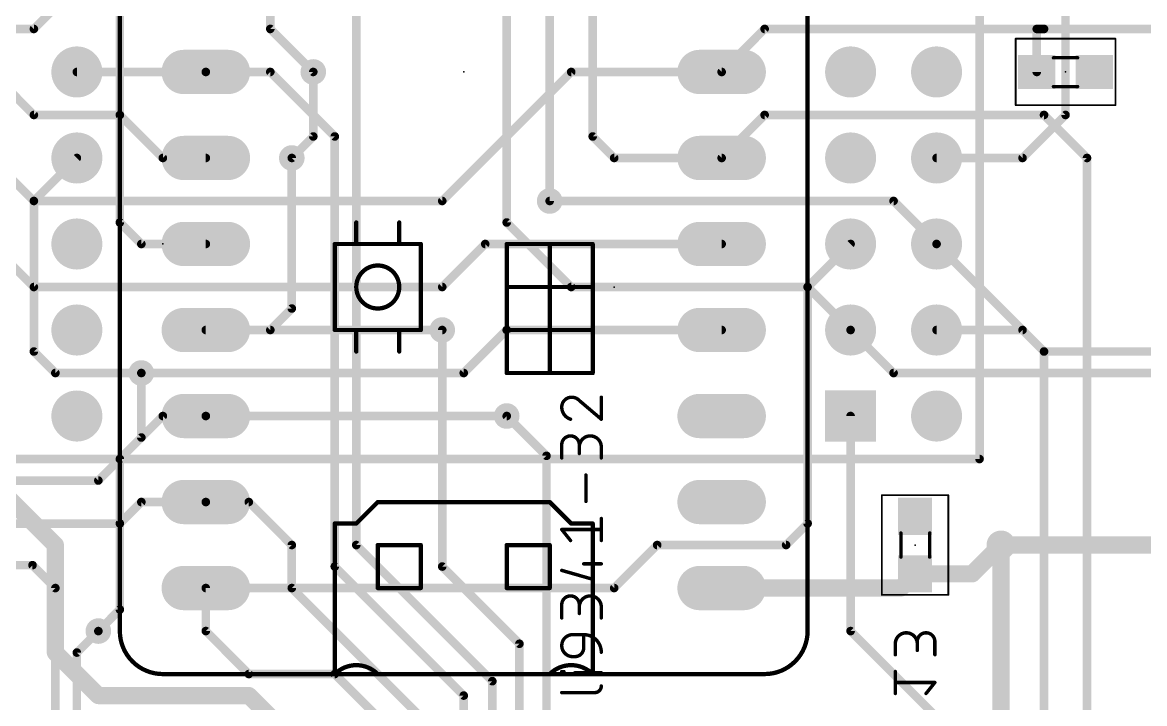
# Model space of a CAD drawing. Extents: x -10 to 79, y 9 to 113.
# Drawn here: x 11.73 to 44.88, y 57.55 to 77.66 of the extents above; entities that cross this region are included whole.
import ezdxf

# ---------------------------------------------------------------- set-up
doc = ezdxf.new("R2010")
doc.units = 0
for name, color, linetype in [('1', 12, 'CONTINUOUS'), ('16', 132, 'CONTINUOUS'), ('17', 110, 'CONTINUOUS'), ('18', 110, 'CONTINUOUS'), ('22', 253, 'CONTINUOUS'), ('23', 53, 'CONTINUOUS'), ('24', 53, 'CONTINUOUS'), ('25', 253, 'CONTINUOUS'), ('26', 253, 'CONTINUOUS'), ('40', 132, 'CONTINUOUS'), ('52', 253, 'CONTINUOUS')]:
    doc.layers.add(name, color=color, linetype=linetype)

# ---------------------------------------------------------------- blocks, each defined once
blk = doc.blocks.new('RECT')
blk.add_solid([(-0.5, -0.5), (0.5, -0.5), (-0.5, 0.5), (0.5, 0.5)])
blk = doc.blocks.new('LONGP100')
at = {"const_width": 1}
blk.add_lwpolyline([(-0.5, 0), (0.5, 0)], dxfattribs=at)
at = {"const_width": 0.5}
for points in [[(-0.5, 0.25, 1), (-0.5, -0.25)], [(0.5, -0.25, 1), (0.5, 0.25)]]:
    blk.add_lwpolyline(points, format="xyb", dxfattribs=at)
blk = doc.blocks.new('ROUNDP')
at = {"const_width": 0.5}
blk.add_lwpolyline([(0, -0.25, 1), (0, 0.25, 1), (0, -0.25)], format="xyb", dxfattribs=at)
blk = doc.blocks.new('SQUAREP')
blk.add_solid([(-0.5, -0.5), (0.5, -0.5), (-0.5, 0.5), (0.5, 0.5)])
blk = doc.blocks.new('ROUNDV')
at = {"const_width": 0.5}
blk.add_lwpolyline([(0, -0.25, 1), (0, 0.25, 1), (0, -0.25)], format="xyb", dxfattribs=at)

msp = doc.modelspace()

# ---------------------------------------------------------------- linework, layer by layer
at = {"layer": '1'}
for points, const_width in [([(21.59, 62.23), (21.59, 97.79)], 0.254), ([(42.545, 92.71), (42.545, 74.93)], 0.254), ([(26.035, 71.755), (26.035, 86.36)], 0.254), ([(27.305, 84.455), (27.305, 72.39)], 0.254), ([(19.05, 79.375), (19.05, 77.47)], 0.254), ([(14.605, 78.105), (14.605, 71.755)], 0.254), ([(28.575, 78.105), (28.575, 74.295)], 0.254), ([(19.05, 77.47), (20.32, 76.2)], 0.254), ([(19.05, 76.2), (17.145, 76.2)], 0.254), ([(20.955, 74.295), (19.05, 76.2)], 0.254), ([(42.545, 74.93), (41.275, 73.66)], 0.254), ([(20.955, 61.595), (20.955, 74.295)], 0.254), ([(28.575, 74.295), (29.21, 73.66)], 0.254), ([(12.065, 72.39), (13.335, 73.66)], 0.254), ([(19.685, 73.66), (19.685, 69.215)], 0.254), ([(29.21, 73.66), (32.385, 73.66)], 0.254), ([(41.275, 73.66), (38.735, 73.66)], 0.254), ([(12.065, 67.945), (12.065, 72.39)], 0.254), ([(14.605, 71.755), (15.24, 71.12)], 0.254), ([(27.94, 69.85), (26.035, 71.755)], 0.254), ([(15.24, 71.12), (17.145, 71.12)], 0.254), ([(38.735, 71.12), (41.91, 67.945)], 0.254), ([(34.925, 69.85), (27.94, 69.85)], 0.254), ([(36.195, 68.58), (34.925, 69.85)], 0.254), ([(19.685, 69.215), (19.05, 68.58)], 0.254), ([(19.05, 68.58), (17.145, 68.58)], 0.254), ([(24.13, 61.595), (24.13, 68.58)], 0.254), ([(37.465, 67.31), (36.195, 68.58)], 0.254), ([(12.7, 67.31), (12.065, 67.945)], 0.254), ([(41.91, 67.945), (45.72, 67.945)], 0.254), ([(15.24, 67.31), (12.7, 67.31)], 0.254), ([(45.085, 67.31), (37.465, 67.31)], 0.254), ([(13.97, 64.135), (15.875, 66.04)], 0.254), ([(15.875, 66.04), (17.145, 66.04)], 0.254), ([(27.21, 64.865), (26.035, 66.04)], 0.254), ([(36.195, 66.04), (36.195, 59.69)], 0.254), ([(27.21, 51.85), (27.21, 64.865)], 0.254), ([(5.08, 64.135), (13.97, 64.135)], 0.254), ([(15.24, 63.5), (14.605, 62.865)], 0.254), ([(15.24, 63.5), (17.145, 63.5)], 0.254), ([(18.415, 63.5), (17.145, 63.5)], 0.254), ([(19.685, 62.23), (18.415, 63.5)], 0.254), ([(14.605, 62.865), (6.35, 62.865)], 0.254), ([(19.685, 60.96), (19.685, 62.23)], 0.254), ([(25.61, 58.21), (21.59, 62.23)], 0.254), ([(40.64, 62.23), (63.5, 62.23)], 0.508), ([(40.64, 43.18), (40.64, 62.23)], 0.508), ([(8.255, 61.6358), (12.0242, 61.6358)], 0.254), ([(12.0242, 61.6358), (12.7, 60.96)], 0.254), ([(24.765, 57.785), (20.955, 61.595)], 0.254), ([(26.41, 59.315), (24.13, 61.595)], 0.254), ([(12.7, 60.96), (12.7, 31.75)], 0.254), ([(17.145, 59.69), (17.145, 60.96)], 0.254), ([(24.01, 56.635), (19.685, 60.96)], 0.254), ([(13.97, 59.69), (13.335, 59.055)], 0.254), ([(18.415, 58.42), (17.145, 59.69)], 0.254), ([(36.195, 59.69), (38.735, 57.15)], 0.254), ([(26.41, 51.85), (26.41, 59.315)], 0.254), ([(13.335, 59.055), (13.335, 53.34)], 0.254), ([(20.955, 58.42), (18.415, 58.42)], 0.254), ([(23.21, 56.165), (20.955, 58.42)], 0.254), ([(25.61, 51.85), (25.61, 58.21)], 0.254), ([(24.765, 51.895), (24.765, 57.785)], 0.254)]:
    msp.add_lwpolyline(points, dxfattribs=dict(at, const_width=const_width))
for points, const_width in [([(19.0949, 77.5149, 1), (19.0051, 77.4251)], 0.127), ([(18.9865, 77.47, 1), (19.1135, 77.47)], 0.127), ([(17.145, 76.2635, 1), (17.145, 76.1365)], 0.127), ([(19.0949, 76.2449, 1), (19.0051, 76.1551)], 0.127), ([(19.05, 76.1365, 1), (19.05, 76.2635)], 0.127), ([(20.2751, 76.1551, 1), (20.3649, 76.2449)], 0.127), ([(42.4815, 74.93, 1), (42.6085, 74.93)], 0.127), ([(42.5899, 74.8851, 1), (42.5001, 74.9749)], 0.127), ([(21.0185, 74.295, 1), (20.8915, 74.295)], 0.127), ([(20.9101, 74.2501, 1), (20.9999, 74.3399)], 0.127), ([(28.6199, 74.3399, 1), (28.5301, 74.2501)], 0.127), ([(28.5115, 74.295, 1), (28.6385, 74.295)], 0.127), ([(13.3799, 73.6151, 1), (13.2901, 73.7049)], 0.127), ([(19.7485, 73.66, 1), (19.6215, 73.66)], 0.127), ([(29.21, 73.7235, 1), (29.21, 73.5965)], 0.127), ([(29.1651, 73.6151, 1), (29.2549, 73.7049)], 0.127), ([(32.385, 73.5965, 1), (32.385, 73.7235)], 0.127), ([(38.735, 73.7235, 1), (38.735, 73.5965)], 0.127), ([(41.2301, 73.7049, 1), (41.3199, 73.6151)], 0.127), ([(41.275, 73.5965, 1), (41.275, 73.7235)], 0.127), ([(12.1285, 72.39, 1), (12.0015, 72.39)], 0.127), ([(12.0201, 72.4349, 1), (12.1099, 72.3451)], 0.127), ([(27.2415, 72.39, 1), (27.3685, 72.39)], 0.127), ([(14.6499, 71.7999, 1), (14.5601, 71.7101)], 0.127), ([(14.5415, 71.755, 1), (14.6685, 71.755)], 0.127), ([(26.0799, 71.7999, 1), (25.9901, 71.7101)], 0.127), ([(25.9715, 71.755, 1), (26.0985, 71.755)], 0.127), ([(15.24, 71.1835, 1), (15.24, 71.0565)], 0.127), ([(15.1951, 71.0751, 1), (15.2849, 71.1649)], 0.127), ([(17.145, 71.0565, 1), (17.145, 71.1835)], 0.127), ([(38.7799, 71.1649, 1), (38.6901, 71.0751)], 0.127), ([(27.94, 69.9135, 1), (27.94, 69.7865)], 0.127), ([(27.8951, 69.8051, 1), (27.9849, 69.8949)], 0.127), ([(34.9699, 69.8949, 1), (34.8801, 69.8051)], 0.127), ([(34.925, 69.7865, 1), (34.925, 69.9135)], 0.127), ([(19.7299, 69.1701, 1), (19.6401, 69.2599)], 0.127), ([(19.6215, 69.215, 1), (19.7485, 69.215)], 0.127), ([(17.145, 68.6435, 1), (17.145, 68.5165)], 0.127), ([(19.0051, 68.6249, 1), (19.0949, 68.5351)], 0.127), ([(19.05, 68.5165, 1), (19.05, 68.6435)], 0.127), ([(24.1935, 68.58, 1), (24.0665, 68.58)], 0.127), ([(36.2399, 68.6249, 1), (36.1501, 68.5351)], 0.127), ([(36.1501, 68.5351, 1), (36.2399, 68.6249)], 0.127), ([(12.1099, 67.9899, 1), (12.0201, 67.9001)], 0.127), ([(12.0015, 67.945, 1), (12.1285, 67.945)], 0.127), ([(41.91, 68.0085, 1), (41.91, 67.8815)], 0.127), ([(41.8651, 67.9001, 1), (41.9549, 67.9899)], 0.127), ([(12.7, 67.3735, 1), (12.7, 67.2465)], 0.127), ([(12.6551, 67.2651, 1), (12.7449, 67.3549)], 0.127), ([(15.24, 67.2465, 1), (15.24, 67.3735)], 0.127), ([(37.465, 67.3735, 1), (37.465, 67.2465)], 0.127), ([(37.4201, 67.2651, 1), (37.5099, 67.3549)], 0.127), ([(15.875, 66.1035, 1), (15.875, 65.9765)], 0.127), ([(15.9199, 65.9951, 1), (15.8301, 66.0849)], 0.127), ([(17.145, 65.9765, 1), (17.145, 66.1035)], 0.127), ([(26.0799, 66.0849, 1), (25.9901, 65.9951)], 0.127), ([(36.2585, 66.04, 1), (36.1315, 66.04)], 0.127), ([(27.2735, 64.865, 1), (27.1465, 64.865)], 0.127), ([(27.1651, 64.8201, 1), (27.2549, 64.9099)], 0.127), ([(13.9251, 64.1799, 1), (14.0149, 64.0901)], 0.127), ([(13.97, 64.0715, 1), (13.97, 64.1985)], 0.127), ([(15.24, 63.5635, 1), (15.24, 63.4365)], 0.127), ([(15.2849, 63.4551, 1), (15.1951, 63.5449)], 0.127), ([(17.145, 63.5635, 1), (17.145, 63.4365)], 0.127), ([(17.145, 63.4365, 1), (17.145, 63.5635)], 0.127), ([(18.4599, 63.5449, 1), (18.3701, 63.4551)], 0.127), ([(18.415, 63.4365, 1), (18.415, 63.5635)], 0.127), ([(14.605, 62.8015, 1), (14.605, 62.9285)], 0.127), ([(14.5601, 62.9099, 1), (14.6499, 62.8201)], 0.127), ([(19.7485, 62.23, 1), (19.6215, 62.23)], 0.127), ([(19.6401, 62.1851, 1), (19.7299, 62.2749)], 0.127), ([(21.6349, 62.2749, 1), (21.5451, 62.1851)], 0.127), ([(40.64, 62.357, 1), (40.64, 62.103)], 0.254), ([(40.767, 62.23, 1), (40.513, 62.23)], 0.254), ([(21.5265, 62.23, 1), (21.6535, 62.23)], 0.127), ([(12.0691, 61.6807, 1), (11.9793, 61.5909)], 0.127), ([(12.0242, 61.5723, 1), (12.0242, 61.6993)], 0.127), ([(20.9999, 61.6399, 1), (20.9101, 61.5501)], 0.127), ([(24.1749, 61.6399, 1), (24.0851, 61.5501)], 0.127), ([(20.8915, 61.595, 1), (21.0185, 61.595)], 0.127), ([(24.0665, 61.595, 1), (24.1935, 61.595)], 0.127), ([(12.7635, 60.96, 1), (12.6365, 60.96)], 0.127), ([(12.6551, 60.9151, 1), (12.7449, 61.0049)], 0.127), ([(17.2085, 60.96, 1), (17.0815, 60.96)], 0.127), ([(19.7299, 61.0049, 1), (19.6401, 60.9151)], 0.127), ([(19.6215, 60.96, 1), (19.7485, 60.96)], 0.127), ([(14.0149, 59.6451, 1), (13.9251, 59.7349)], 0.127), ([(17.1899, 59.7349, 1), (17.1001, 59.6451)], 0.127), ([(17.0815, 59.69, 1), (17.2085, 59.69)], 0.127), ([(36.2399, 59.7349, 1), (36.1501, 59.6451)], 0.127), ([(36.1315, 59.69, 1), (36.2585, 59.69)], 0.127), ([(26.4735, 59.315, 1), (26.3465, 59.315)], 0.127), ([(26.3651, 59.2701, 1), (26.4549, 59.3599)], 0.127), ([(13.3985, 59.055, 1), (13.2715, 59.055)], 0.127), ([(13.2901, 59.0999, 1), (13.3799, 59.0101)], 0.127), ([(18.415, 58.4835, 1), (18.415, 58.3565)], 0.127), ([(18.3701, 58.3751, 1), (18.4599, 58.4649)], 0.127), ([(20.9999, 58.4649, 1), (20.9101, 58.3751)], 0.127), ([(20.955, 58.3565, 1), (20.955, 58.4835)], 0.127), ([(25.6735, 58.21, 1), (25.5465, 58.21)], 0.127), ([(25.5651, 58.1651, 1), (25.6549, 58.2549)], 0.127), ([(24.8285, 57.785, 1), (24.7015, 57.785)], 0.127), ([(24.7201, 57.7401, 1), (24.8099, 57.8299)], 0.127)]:
    msp.add_lwpolyline(points, format="xyb", dxfattribs=dict(at, const_width=const_width))
at = {"layer": '16'}
for points, const_width in [([(13.335, 78.74), (12.065, 77.47)], 0.254), ([(12.065, 77.47), (6.985, 77.47)], 0.254), ([(32.385, 76.2), (33.655, 77.47)], 0.254), ([(33.655, 77.47), (41.695, 77.47)], 0.254), ([(41.695, 76.2), (41.695, 77.47)], 0.254), ([(41.695, 77.47), (41.91, 77.47)], 0.254), ([(41.91, 77.47), (46.355, 77.47)], 0.254), ([(10.795, 76.2), (12.065, 74.93)], 0.254), ([(13.335, 76.2), (17.145, 76.2)], 0.254), ([(20.32, 76.2), (20.32, 74.295)], 0.254), ([(24.13, 72.39), (27.94, 76.2)], 0.254), ([(27.94, 76.2), (32.385, 76.2)], 0.254), ([(12.065, 74.93), (14.605, 74.93)], 0.254), ([(14.605, 74.93), (15.875, 73.66)], 0.254), ([(33.655, 74.93), (32.385, 73.66)], 0.254), ([(41.91, 74.93), (33.655, 74.93)], 0.254), ([(43.18, 73.66), (41.91, 74.93)], 0.254), ([(20.32, 74.295), (19.685, 73.66)], 0.254), ([(10.795, 73.66), (12.065, 72.39)], 0.254), ([(15.875, 73.66), (17.145, 73.66)], 0.254), ([(43.18, 54.61), (43.18, 73.66)], 0.254), ([(12.065, 72.39), (24.13, 72.39)], 0.254), ([(27.305, 72.39), (37.465, 72.39)], 0.254), ([(37.465, 72.39), (38.735, 71.12)], 0.254), ([(10.795, 71.12), (12.065, 69.85)], 0.254), ([(24.13, 69.85), (25.4, 71.12)], 0.254), ([(25.4, 71.12), (32.385, 71.12)], 0.254), ([(34.925, 69.85), (36.195, 71.12)], 0.254), ([(12.065, 69.85), (24.13, 69.85)], 0.254), ([(34.925, 62.865), (34.925, 69.85)], 0.254), ([(24.13, 68.58), (17.145, 68.58)], 0.254), ([(26.035, 68.58), (24.765, 67.31)], 0.254), ([(32.385, 68.58), (26.035, 68.58)], 0.254), ([(38.735, 68.58), (41.275, 68.58)], 0.254), ([(41.275, 68.58), (41.91, 67.945)], 0.254), ([(41.91, 67.945), (41.91, 56.515)], 0.254), ([(24.765, 67.31), (15.24, 67.31)], 0.254), ([(15.24, 67.31), (15.24, 65.405)], 0.254), ([(26.035, 66.04), (17.145, 66.04)], 0.254), ([(15.24, 65.405), (14.605, 64.77)], 0.254), ([(14.605, 64.77), (14.605, 60.325)], 0.254), ([(10.795, 64.135), (12.7, 62.23)], 0.508), ([(34.29, 62.23), (34.925, 62.865)], 0.254), ([(12.7, 62.23), (12.7, 59.055)], 0.508), ([(29.21, 60.96), (30.48, 62.23)], 0.254), ([(30.48, 62.23), (34.29, 62.23)], 0.254), ([(39.79, 61.38), (40.64, 62.23)], 0.508), ([(37.68, 60.96), (38.1, 61.38)], 0.508), ([(38.1, 61.38), (39.79, 61.38)], 0.508), ([(17.145, 60.96), (29.21, 60.96)], 0.254), ([(32.385, 60.96), (37.68, 60.96)], 0.508), ([(14.605, 60.325), (13.97, 59.69)], 0.254), ([(12.7, 59.055), (13.97, 57.785)], 0.508), ([(13.97, 57.785), (18.415, 57.785)], 0.508), ([(18.415, 57.785), (19.685, 56.515)], 0.508)]:
    msp.add_lwpolyline(points, dxfattribs=dict(at, const_width=const_width))
for points, const_width in [([(12.0201, 77.5149, 1), (12.1099, 77.4251)], 0.127), ([(12.065, 77.4065, 1), (12.065, 77.5335)], 0.127), ([(33.655, 77.5335, 1), (33.655, 77.4065)], 0.127), ([(33.6999, 77.4251, 1), (33.6101, 77.5149)], 0.127), ([(41.7585, 77.47, 1), (41.6315, 77.47)], 0.127), ([(41.695, 77.5335, 1), (41.695, 77.4065)], 0.127), ([(41.695, 77.4065, 1), (41.695, 77.5335)], 0.127), ([(41.91, 77.5335, 1), (41.91, 77.4065)], 0.127), ([(41.91, 77.4065, 1), (41.91, 77.5335)], 0.127), ([(13.335, 76.2635, 1), (13.335, 76.1365)], 0.127), ([(17.145, 76.1365, 1), (17.145, 76.2635)], 0.127), ([(20.3835, 76.2, 1), (20.2565, 76.2)], 0.127), ([(27.94, 76.2635, 1), (27.94, 76.1365)], 0.127), ([(27.9849, 76.1551, 1), (27.8951, 76.2449)], 0.127), ([(32.3401, 76.2449, 1), (32.4299, 76.1551)], 0.127), ([(32.385, 76.1365, 1), (32.385, 76.2635)], 0.127), ([(41.6315, 76.2, 1), (41.7585, 76.2)], 0.127), ([(12.065, 74.9935, 1), (12.065, 74.8665)], 0.127), ([(12.0201, 74.8851, 1), (12.1099, 74.9749)], 0.127), ([(14.6499, 74.9749, 1), (14.5601, 74.8851)], 0.127), ([(14.605, 74.8665, 1), (14.605, 74.9935)], 0.127), ([(33.655, 74.9935, 1), (33.655, 74.8665)], 0.127), ([(33.6999, 74.8851, 1), (33.6101, 74.9749)], 0.127), ([(41.9549, 74.9749, 1), (41.8651, 74.8851)], 0.127), ([(41.91, 74.8665, 1), (41.91, 74.9935)], 0.127), ([(20.2565, 74.295, 1), (20.3835, 74.295)], 0.127), ([(20.3649, 74.2501, 1), (20.2751, 74.3399)], 0.127), ([(15.875, 73.7235, 1), (15.875, 73.5965)], 0.127), ([(15.8301, 73.6151, 1), (15.9199, 73.7049)], 0.127), ([(17.145, 73.5965, 1), (17.145, 73.7235)], 0.127), ([(19.6401, 73.7049, 1), (19.7299, 73.6151)], 0.127), ([(32.3401, 73.7049, 1), (32.4299, 73.6151)], 0.127), ([(43.2435, 73.66, 1), (43.1165, 73.66)], 0.127), ([(43.1351, 73.6151, 1), (43.2249, 73.7049)], 0.127), ([(12.065, 72.4535, 1), (12.065, 72.3265)], 0.127), ([(12.0201, 72.3451, 1), (12.1099, 72.4349)], 0.127), ([(24.0851, 72.4349, 1), (24.1749, 72.3451)], 0.127), ([(24.13, 72.3265, 1), (24.13, 72.4535)], 0.127), ([(27.305, 72.4535, 1), (27.305, 72.3265)], 0.127), ([(37.5099, 72.4349, 1), (37.4201, 72.3451)], 0.127), ([(37.465, 72.3265, 1), (37.465, 72.4535)], 0.127), ([(25.4, 71.1835, 1), (25.4, 71.0565)], 0.127), ([(25.4449, 71.0751, 1), (25.3551, 71.1649)], 0.127), ([(32.385, 71.0565, 1), (32.385, 71.1835)], 0.127), ([(36.2399, 71.0751, 1), (36.1501, 71.1649)], 0.127), ([(38.6901, 71.0751, 1), (38.7799, 71.1649)], 0.127), ([(12.065, 69.9135, 1), (12.065, 69.7865)], 0.127), ([(12.0201, 69.8051, 1), (12.1099, 69.8949)], 0.127), ([(24.0851, 69.8949, 1), (24.1749, 69.8051)], 0.127), ([(24.13, 69.7865, 1), (24.13, 69.9135)], 0.127), ([(34.9885, 69.85, 1), (34.8615, 69.85)], 0.127), ([(34.8801, 69.8949, 1), (34.9699, 69.8051)], 0.127), ([(17.145, 68.6435, 1), (17.145, 68.5165)], 0.127), ([(24.13, 68.5165, 1), (24.13, 68.6435)], 0.127), ([(26.035, 68.6435, 1), (26.035, 68.5165)], 0.127), ([(26.0799, 68.5351, 1), (25.9901, 68.6249)], 0.127), ([(32.385, 68.5165, 1), (32.385, 68.6435)], 0.127), ([(38.735, 68.6435, 1), (38.735, 68.5165)], 0.127), ([(41.3199, 68.6249, 1), (41.2301, 68.5351)], 0.127), ([(41.275, 68.5165, 1), (41.275, 68.6435)], 0.127), ([(41.9735, 67.945, 1), (41.8465, 67.945)], 0.127), ([(41.8651, 67.9001, 1), (41.9549, 67.9899)], 0.127), ([(15.24, 67.3735, 1), (15.24, 67.2465)], 0.127), ([(15.3035, 67.31, 1), (15.1765, 67.31)], 0.127), ([(24.7201, 67.3549, 1), (24.8099, 67.2651)], 0.127), ([(24.765, 67.2465, 1), (24.765, 67.3735)], 0.127), ([(17.145, 66.1035, 1), (17.145, 65.9765)], 0.127), ([(26.035, 65.9765, 1), (26.035, 66.1035)], 0.127), ([(15.1765, 65.405, 1), (15.3035, 65.405)], 0.127), ([(15.2849, 65.3601, 1), (15.1951, 65.4499)], 0.127), ([(14.6685, 64.77, 1), (14.5415, 64.77)], 0.127), ([(14.5601, 64.8149, 1), (14.6499, 64.7251)], 0.127), ([(34.9699, 62.8201, 1), (34.8801, 62.9099)], 0.127), ([(34.8615, 62.865, 1), (34.9885, 62.865)], 0.127), ([(12.827, 62.23, 1), (12.573, 62.23)], 0.254), ([(12.6102, 62.1402, 1), (12.7898, 62.3198)], 0.254), ([(30.48, 62.2935, 1), (30.48, 62.1665)], 0.127), ([(30.5249, 62.1851, 1), (30.4351, 62.2749)], 0.127), ([(34.2451, 62.2749, 1), (34.3349, 62.1851)], 0.127), ([(34.29, 62.1665, 1), (34.29, 62.2935)], 0.127), ([(40.7298, 62.1402, 1), (40.5502, 62.3198)], 0.254), ([(38.1, 61.507, 1), (38.1, 61.253)], 0.254), ([(38.1898, 61.2902, 1), (38.0102, 61.4698)], 0.254), ([(39.7002, 61.4698, 1), (39.8798, 61.2902)], 0.254), ([(39.79, 61.253, 1), (39.79, 61.507)], 0.254), ([(17.145, 61.0235, 1), (17.145, 60.8965)], 0.127), ([(29.1651, 61.0049, 1), (29.2549, 60.9151)], 0.127), ([(29.21, 60.8965, 1), (29.21, 61.0235)], 0.127), ([(32.385, 61.087, 1), (32.385, 60.833)], 0.254), ([(37.5902, 61.0498, 1), (37.7698, 60.8702)], 0.254), ([(37.68, 60.833, 1), (37.68, 61.087)], 0.254), ([(14.5415, 60.325, 1), (14.6685, 60.325)], 0.127), ([(14.6499, 60.2801, 1), (14.5601, 60.3699)], 0.127), ([(13.9251, 59.7349, 1), (14.0149, 59.6451)], 0.127), ([(12.7898, 59.1448, 1), (12.6102, 58.9652)], 0.254), ([(12.573, 59.055, 1), (12.827, 59.055)], 0.254), ([(13.97, 57.912, 1), (13.97, 57.658)], 0.254), ([(18.5048, 57.8748, 1), (18.3252, 57.6952)], 0.254), ([(18.415, 57.658, 1), (18.415, 57.912)], 0.254), ([(13.8802, 57.6952, 1), (14.0598, 57.8748)], 0.254)]:
    msp.add_lwpolyline(points, format="xyb", dxfattribs=dict(at, const_width=const_width))
at = {"layer": '22'}
for points, const_width in [([(14.605, 109.22), (14.605, 59.69)], 0.127), ([(34.925, 59.69), (34.925, 109.22)], 0.127), ([(40.005, 102.87), (40.005, 64.77)], 0.254), ([(21.59, 71.12), (21.59, 71.755)], 0.127), ([(22.86, 71.12), (22.86, 71.755)], 0.127), ([(21.59, 71.12), (20.955, 71.12)], 0.127), ([(20.955, 71.12), (20.955, 68.58)], 0.127), ([(22.86, 71.12), (21.59, 71.12)], 0.127), ([(23.495, 71.12), (22.86, 71.12)], 0.127), ([(23.495, 68.58), (23.495, 71.12)], 0.127), ([(27.305, 71.12), (26.035, 71.12)], 0.127), ([(26.035, 71.12), (26.035, 69.85)], 0.127), ([(27.305, 67.31), (27.305, 71.12)], 0.127), ([(28.575, 71.12), (27.305, 71.12)], 0.127), ([(28.575, 69.85), (28.575, 71.12)], 0.127), ([(26.035, 69.85), (26.035, 68.58)], 0.127), ([(28.575, 69.85), (26.035, 69.85)], 0.127), ([(28.575, 68.58), (28.575, 69.85)], 0.127), ([(20.955, 68.58), (21.59, 68.58)], 0.127), ([(21.59, 68.58), (22.86, 68.58)], 0.127), ([(21.59, 68.58), (21.59, 67.945)], 0.127), ([(22.86, 68.58), (23.495, 68.58)], 0.127), ([(22.86, 68.58), (22.86, 67.945)], 0.127), ([(26.035, 68.58), (26.035, 67.31)], 0.127), ([(26.035, 68.58), (28.575, 68.58)], 0.127), ([(28.575, 67.31), (28.575, 68.58)], 0.127), ([(26.035, 67.31), (27.305, 67.31)], 0.127), ([(27.305, 67.31), (28.575, 67.31)], 0.127), ([(9.525, 64.77), (40.005, 64.77)], 0.254), ([(21.59, 62.865), (22.225, 63.5)], 0.127), ([(22.225, 63.5), (27.305, 63.5)], 0.127), ([(27.305, 63.5), (27.94, 62.865)], 0.127), ([(20.955, 58.42), (20.955, 62.865)], 0.127), ([(20.955, 62.865), (21.59, 62.865)], 0.127), ([(27.94, 62.865), (28.575, 62.865)], 0.127), ([(28.575, 62.865), (28.575, 58.42)], 0.127), ([(22.225, 60.96), (22.225, 62.23)], 0.127), ([(22.225, 62.23), (23.495, 62.23)], 0.127), ([(23.495, 62.23), (23.495, 60.96)], 0.127), ([(26.035, 60.96), (26.035, 62.23)], 0.127), ([(26.035, 62.23), (27.305, 62.23)], 0.127), ([(27.305, 62.23), (27.305, 60.96)], 0.127), ([(22.225, 60.96), (23.495, 60.96)], 0.127), ([(26.035, 60.96), (27.305, 60.96)], 0.127), ([(15.875, 58.42), (20.955, 58.42)], 0.127), ([(20.955, 58.42), (22.225, 58.42)], 0.127), ([(22.225, 58.42), (27.305, 58.42)], 0.127), ([(27.305, 58.42), (28.575, 58.42)], 0.127), ([(28.575, 58.42), (33.655, 58.42)], 0.127)]:
    msp.add_lwpolyline(points, dxfattribs=dict(at, const_width=const_width))
for points, const_width in [([(21.6217, 71.755, 1), (21.5583, 71.755)], 0.0635), ([(22.8917, 71.755, 1), (22.8283, 71.755)], 0.0635), ([(20.955, 71.1518, 1), (20.955, 71.0883)], 0.0635), ([(20.9868, 71.12, 1), (20.9233, 71.12)], 0.0635), ([(21.59, 71.1518, 1), (21.59, 71.0883)], 0.0635), ([(21.5583, 71.12, 1), (21.6217, 71.12)], 0.0635), ([(21.59, 71.0883, 1), (21.59, 71.1518)], 0.0635), ([(22.86, 71.1518, 1), (22.86, 71.0883)], 0.0635), ([(22.8283, 71.12, 1), (22.8917, 71.12)], 0.0635), ([(22.86, 71.0883, 1), (22.86, 71.1518)], 0.0635), ([(23.5267, 71.12, 1), (23.4633, 71.12)], 0.0635), ([(23.495, 71.0883, 1), (23.495, 71.1518)], 0.0635), ([(26.035, 71.1518, 1), (26.035, 71.0883)], 0.0635), ([(26.0667, 71.12, 1), (26.0033, 71.12)], 0.0635), ([(27.305, 71.1518, 1), (27.305, 71.0883)], 0.0635), ([(27.3367, 71.12, 1), (27.2733, 71.12)], 0.0635), ([(27.305, 71.0883, 1), (27.305, 71.1518)], 0.0635), ([(28.6068, 71.12, 1), (28.5433, 71.12)], 0.0635), ([(28.575, 71.0883, 1), (28.575, 71.1518)], 0.0635), ([(22.225, 69.215, 1), (22.225, 70.485, 1), (22.225, 69.215)], 0.127), ([(26.035, 69.8818, 1), (26.035, 69.8183)], 0.0635), ([(26.0667, 69.85, 1), (26.0033, 69.85)], 0.0635), ([(26.0033, 69.85, 1), (26.0667, 69.85)], 0.0635), ([(28.6068, 69.85, 1), (28.5433, 69.85)], 0.0635), ([(28.5433, 69.85, 1), (28.6068, 69.85)], 0.0635), ([(28.575, 69.8183, 1), (28.575, 69.8818)], 0.0635), ([(20.955, 68.6118, 1), (20.955, 68.5482)], 0.0635), ([(21.59, 68.6118, 1), (21.59, 68.5482)], 0.0635), ([(21.6217, 68.58, 1), (21.5583, 68.58)], 0.0635), ([(21.59, 68.5482, 1), (21.59, 68.6118)], 0.0635), ([(22.86, 68.6118, 1), (22.86, 68.5482)], 0.0635), ([(22.8917, 68.58, 1), (22.8283, 68.58)], 0.0635), ([(22.86, 68.5482, 1), (22.86, 68.6118)], 0.0635), ([(23.495, 68.5482, 1), (23.495, 68.6118)], 0.0635), ([(26.035, 68.6118, 1), (26.035, 68.5482)], 0.0635), ([(26.0667, 68.58, 1), (26.0033, 68.58)], 0.0635), ([(28.6068, 68.58, 1), (28.5433, 68.58)], 0.0635), ([(28.575, 68.5482, 1), (28.575, 68.6118)], 0.0635), ([(20.9233, 68.58, 1), (20.9868, 68.58)], 0.0635), ([(23.4633, 68.58, 1), (23.5267, 68.58)], 0.0635), ([(26.0033, 68.58, 1), (26.0667, 68.58)], 0.0635), ([(28.5433, 68.58, 1), (28.6068, 68.58)], 0.0635), ([(21.5583, 67.945, 1), (21.6217, 67.945)], 0.0635), ([(22.8283, 67.945, 1), (22.8917, 67.945)], 0.0635), ([(26.035, 67.3418, 1), (26.035, 67.2782)], 0.0635), ([(26.0033, 67.31, 1), (26.0667, 67.31)], 0.0635), ([(27.305, 67.3418, 1), (27.305, 67.2782)], 0.0635), ([(27.2733, 67.31, 1), (27.3367, 67.31)], 0.0635), ([(27.305, 67.2782, 1), (27.305, 67.3418)], 0.0635), ([(28.5433, 67.31, 1), (28.6068, 67.31)], 0.0635), ([(28.575, 67.2782, 1), (28.575, 67.3418)], 0.0635), ([(39.9415, 64.77, 1), (40.0685, 64.77)], 0.127), ([(40.005, 64.7065, 1), (40.005, 64.8335)], 0.127), ([(22.225, 63.5318, 1), (22.225, 63.4682)], 0.0635), ([(22.2475, 63.4775, 1), (22.2025, 63.5225)], 0.0635), ([(27.3275, 63.5225, 1), (27.2825, 63.4775)], 0.0635), ([(27.305, 63.4682, 1), (27.305, 63.5318)], 0.0635), ([(20.955, 62.8968, 1), (20.955, 62.8332)], 0.0635), ([(20.9868, 62.865, 1), (20.9233, 62.865)], 0.0635), ([(21.5675, 62.8875, 1), (21.6125, 62.8425)], 0.0635), ([(21.59, 62.8332, 1), (21.59, 62.8968)], 0.0635), ([(27.94, 62.8968, 1), (27.94, 62.8332)], 0.0635), ([(27.9175, 62.8425, 1), (27.9625, 62.8875)], 0.0635), ([(28.6068, 62.865, 1), (28.5433, 62.865)], 0.0635), ([(28.575, 62.8332, 1), (28.575, 62.8968)], 0.0635), ([(22.225, 62.2618, 1), (22.225, 62.1983)], 0.0635), ([(22.2568, 62.23, 1), (22.1933, 62.23)], 0.0635), ([(23.5267, 62.23, 1), (23.4633, 62.23)], 0.0635), ([(23.495, 62.1983, 1), (23.495, 62.2618)], 0.0635), ([(26.035, 62.2618, 1), (26.035, 62.1983)], 0.0635), ([(26.0667, 62.23, 1), (26.0033, 62.23)], 0.0635), ([(27.3367, 62.23, 1), (27.2733, 62.23)], 0.0635), ([(27.305, 62.1983, 1), (27.305, 62.2618)], 0.0635), ([(22.225, 60.9918, 1), (22.225, 60.9282)], 0.0635), ([(23.495, 60.9282, 1), (23.495, 60.9918)], 0.0635), ([(26.035, 60.9918, 1), (26.035, 60.9282)], 0.0635), ([(27.305, 60.9282, 1), (27.305, 60.9918)], 0.0635), ([(22.1933, 60.96, 1), (22.2568, 60.96)], 0.0635), ([(23.4633, 60.96, 1), (23.5267, 60.96)], 0.0635), ([(26.0033, 60.96, 1), (26.0667, 60.96)], 0.0635), ([(27.2733, 60.96, 1), (27.3367, 60.96)], 0.0635), ([(14.6368, 59.69, 1), (14.5732, 59.69)], 0.0635), ([(14.5732, 59.69, 1), (14.6368, 59.69)], 0.0635), ([(14.605, 59.69, 0.4142), (15.875, 58.42)], 0.127), ([(33.655, 58.42, 0.4142), (34.925, 59.69)], 0.127), ([(34.9568, 59.69, 1), (34.8933, 59.69)], 0.0635), ([(34.8933, 59.69, 1), (34.9568, 59.69)], 0.0635), ([(22.225, 58.42, 0.4142), (20.955, 58.42)], 0.127), ([(28.575, 58.42, 0.4142), (27.305, 58.42)], 0.127), ([(15.875, 58.4518, 1), (15.875, 58.3882)], 0.0635), ([(15.875, 58.3882, 1), (15.875, 58.4518)], 0.0635), ([(20.955, 58.4518, 1), (20.955, 58.3882)], 0.0635), ([(20.9325, 58.4425, 1), (20.9775, 58.3975)], 0.0635), ([(20.9233, 58.42, 1), (20.9868, 58.42)], 0.0635), ([(20.955, 58.3882, 1), (20.955, 58.4518)], 0.0635), ([(22.225, 58.4518, 1), (22.225, 58.3882)], 0.0635), ([(22.2025, 58.3975, 1), (22.2475, 58.4425)], 0.0635), ([(22.225, 58.3882, 1), (22.225, 58.4518)], 0.0635), ([(27.2825, 58.4425, 1), (27.3275, 58.3975)], 0.0635), ([(27.305, 58.4518, 1), (27.305, 58.3882)], 0.0635), ([(27.305, 58.3882, 1), (27.305, 58.4518)], 0.0635), ([(28.575, 58.4518, 1), (28.575, 58.3882)], 0.0635), ([(28.5433, 58.42, 1), (28.6068, 58.42)], 0.0635), ([(28.5525, 58.3975, 1), (28.5975, 58.4425)], 0.0635), ([(28.575, 58.3882, 1), (28.575, 58.4518)], 0.0635), ([(33.655, 58.4518, 1), (33.655, 58.3882)], 0.0635), ([(33.655, 58.3882, 1), (33.655, 58.4518)], 0.0635)]:
    msp.add_lwpolyline(points, format="xyb", dxfattribs=dict(at, const_width=const_width))
at = {"layer": '23'}
msp.add_point((29.21, 69.85), dxfattribs=at)
at = {"layer": '24'}
for p in [(24.765, 76.2), (42.545, 76.2), (15.875, 71.12), (38.1, 62.23)]:
    msp.add_point(p, dxfattribs=at)
at = {"layer": '25'}
for points, const_width in [([(27.9529, 66.5951, 0.4142), (27.6608, 66.303)], 0.1016), ([(28.1801, 66.4977, 0.2053), (27.9529, 66.5951)], 0.1016), ([(27.9529, 66.6205, 1), (27.9529, 66.5697)], 0.0508), ([(27.9529, 66.5697, 1), (27.9529, 66.6205)], 0.0508), ([(28.8546, 66.5951, 1), (28.8038, 66.5951)], 0.0508), ([(27.6608, 66.303, 0.3252), (27.9204, 65.946)], 0.1016), ([(27.6862, 66.303, 1), (27.6354, 66.303)], 0.0508), ([(27.6354, 66.303, 1), (27.6862, 66.303)], 0.0508), ([(28.1965, 66.5171, 1), (28.1636, 66.4784)], 0.0508), ([(28.1617, 66.4802, 1), (28.1985, 66.5152)], 0.0508), ([(27.9126, 65.9218, 1), (27.9283, 65.9701)], 0.0508), ([(28.8127, 65.9266, 1), (28.8457, 65.9653)], 0.0508), ([(28.8038, 65.946, 1), (28.8546, 65.946)], 0.0508), ([(28.1801, 65.1924, 1), (27.6608, 65.1924)], 0.1016), ([(28.8292, 65.1275, 1), (28.1801, 65.1275)], 0.1016), ([(27.6862, 65.1924, 1), (27.6354, 65.1924)], 0.0508), ([(27.6354, 65.1924, 1), (27.6862, 65.1924)], 0.0508), ([(28.2055, 65.1924, 1), (28.1547, 65.1924)], 0.0508), ([(28.1547, 65.1924, 1), (28.2055, 65.1924)], 0.0508), ([(28.1547, 65.1275, 1), (28.2055, 65.1275)], 0.0508), ([(28.8546, 65.1275, 1), (28.8038, 65.1275)], 0.0508), ([(28.8038, 65.1275, 1), (28.8546, 65.1275)], 0.0508), ([(27.6354, 64.803, 1), (27.6862, 64.803)], 0.0508), ([(28.1547, 64.9328, 1), (28.2055, 64.9328)], 0.0508), ([(28.8038, 64.803, 1), (28.8546, 64.803)], 0.0508), ([(28.4002, 64.2978, 1), (28.3494, 64.2978)], 0.0508), ([(28.3494, 63.5189, 1), (28.4002, 63.5189)], 0.0508), ([(28.8546, 63.0137, 1), (28.8038, 63.0137)], 0.0508), ([(27.6806, 62.705, 1), (27.641, 62.6733)], 0.0508), ([(27.6608, 62.7145, 1), (27.6608, 62.6637)], 0.0508), ([(28.8292, 62.6637, 1), (28.8292, 62.7145)], 0.0508), ([(27.9006, 62.3487, 1), (27.9403, 62.3804)], 0.0508), ([(28.8038, 62.3646, 1), (28.8546, 62.3646)], 0.0508), ([(28.3099, 61.7014, 1), (28.3099, 61.6506)], 0.0508), ([(28.595, 61.8707, 1), (28.5442, 61.8707)], 0.0508), ([(28.8292, 61.6506, 1), (28.8292, 61.7014)], 0.0508), ([(27.6678, 61.5057, 1), (27.6538, 61.4568)], 0.0508), ([(28.5442, 61.2216, 1), (28.595, 61.2216)], 0.0508), ([(28.5626, 61.1972, 1), (28.5765, 61.246)], 0.0508), ([(28.1801, 60.4681, 1), (27.6608, 60.4681)], 0.1016), ([(28.8292, 60.4031, 1), (28.1801, 60.4031)], 0.1016), ([(27.6862, 60.4681, 1), (27.6354, 60.4681)], 0.0508), ([(27.6354, 60.4681, 1), (27.6862, 60.4681)], 0.0508), ([(28.2055, 60.4681, 1), (28.1547, 60.4681)], 0.0508), ([(28.1547, 60.4681, 1), (28.2055, 60.4681)], 0.0508), ([(28.1547, 60.4031, 1), (28.2055, 60.4031)], 0.0508), ([(28.8546, 60.4031, 1), (28.8038, 60.4031)], 0.0508), ([(28.8038, 60.4031, 1), (28.8546, 60.4031)], 0.0508), ([(27.6354, 60.0786, 1), (27.6862, 60.0786)], 0.0508), ([(28.1547, 60.2084, 1), (28.2055, 60.2084)], 0.0508), ([(28.8038, 60.0786, 1), (28.8546, 60.0786)], 0.0508), ([(27.9854, 59.5847, 1), (27.9854, 58.9356)], 0.1016), ([(27.9854, 59.6101, 1), (27.9854, 59.5593)], 0.0508), ([(27.9854, 59.5593, 1), (27.9854, 59.6101)], 0.0508), ([(28.3353, 59.5847, 1), (28.2845, 59.5847)], 0.0508), ([(28.8292, 59.0654, 0.4142), (28.3099, 59.5847)], 0.1016), ([(28.3099, 59.6101, 1), (28.3099, 59.5593)], 0.0508), ([(28.3099, 59.5593, 1), (28.3099, 59.6101)], 0.0508), ([(28.0503, 58.9356, 0.4142), (28.3099, 59.1952)], 0.1016), ([(28.3353, 59.1952, 1), (28.2845, 59.1952)], 0.0508), ([(28.2845, 59.1952, 1), (28.3353, 59.1952)], 0.0508), ([(28.8038, 59.0654, 1), (28.8546, 59.0654)], 0.0508), ([(27.9854, 58.961, 1), (27.9854, 58.9102)], 0.0508), ([(27.9854, 58.9102, 1), (27.9854, 58.961)], 0.0508), ([(28.0503, 58.961, 1), (28.0503, 58.9102)], 0.0508), ([(28.0503, 58.9102, 1), (28.0503, 58.961)], 0.0508), ([(27.6862, 58.4925, 1), (27.6354, 58.4925)], 0.0508), ([(27.6608, 58.5179, 1), (27.6608, 58.4671)], 0.0508), ([(27.6608, 58.453, 1), (27.6608, 58.4022)], 0.0508), ([(27.6354, 58.4276, 1), (27.6862, 58.4276)], 0.0508), ([(27.7511, 58.4925, 1), (27.7003, 58.4925)], 0.0508), ([(27.7003, 58.4276, 1), (27.7511, 58.4276)], 0.0508), ([(27.7257, 58.4671, 1), (27.7257, 58.5179)], 0.0508), ([(27.7257, 58.4022, 1), (27.7257, 58.453)], 0.0508), ([(28.0503, 58.4854, 1), (28.0503, 58.4346)], 0.0508), ([(28.8292, 58.4346, 1), (28.8292, 58.4854)], 0.0508), ([(28.6345, 57.8725, 0.4142), (28.8292, 58.0672)], 0.1016), ([(28.8546, 58.0672, 1), (28.8038, 58.0672)], 0.0508), ([(27.6608, 57.8979, 1), (27.6608, 57.8471)], 0.0508), ([(28.6345, 57.8979, 1), (28.6345, 57.8471)], 0.0508), ([(28.6345, 57.8471, 1), (28.6345, 57.8979)], 0.0508)]:
    msp.add_lwpolyline(points, format="xyb", dxfattribs=dict(at, const_width=const_width))
at = {"layer": '25', "const_width": 0.1016}
for points in [[(28.8292, 65.946), (28.8292, 66.5951)], [(28.1801, 66.4977), (28.8292, 65.946)], [(27.6608, 64.803), (27.6608, 65.1924)], [(28.1801, 65.1924), (28.1801, 64.9328)], [(28.8292, 64.803), (28.8292, 65.1275)], [(28.3748, 63.5189), (28.3748, 64.2978)], [(28.8292, 62.3646), (28.8292, 63.0137)], [(27.9204, 62.3646), (27.6608, 62.6891)], [(27.6608, 62.6891), (28.8292, 62.6891)], [(28.3099, 61.676), (28.8292, 61.676)], [(28.5696, 61.2216), (28.5696, 61.8707)], [(27.6608, 61.4812), (28.5696, 61.2216)], [(27.6608, 60.0786), (27.6608, 60.4681)], [(28.1801, 60.4681), (28.1801, 60.2084)], [(28.8292, 60.0786), (28.8292, 60.4031)], [(27.9854, 59.5847), (28.3099, 59.5847)], [(28.3099, 59.5847), (28.3099, 59.1952)], [(28.0503, 58.9356), (27.9854, 58.9356)], [(27.6608, 58.4276), (27.6608, 58.4925)], [(27.6608, 58.4925), (27.7257, 58.4925)], [(27.7257, 58.4276), (27.6608, 58.4276)], [(27.7257, 58.4925), (27.7257, 58.4276)], [(28.8292, 58.46), (28.0503, 58.46)], [(27.6608, 57.8725), (28.6345, 57.8725)]]:
    msp.add_lwpolyline(points, dxfattribs=at)
at = {"layer": '26'}
for points, const_width in [([(38.1649, 59.3146, 1), (37.5158, 59.3146)], 0.1016), ([(38.6842, 59.3796, 1), (38.1649, 59.3796)], 0.1016), ([(37.5412, 59.3146, 1), (37.4904, 59.3146)], 0.0508), ([(38.1903, 59.3796, 1), (38.1395, 59.3796)], 0.0508), ([(38.1395, 59.3796, 1), (38.1903, 59.3796)], 0.0508), ([(38.7096, 59.3796, 1), (38.6588, 59.3796)], 0.0508), ([(38.6588, 59.3796, 1), (38.7096, 59.3796)], 0.0508), ([(37.4904, 59.3146, 1), (37.5412, 59.3146)], 0.0508), ([(37.4904, 58.9901, 1), (37.5412, 58.9901)], 0.0508), ([(38.1395, 59.3146, 1), (38.1903, 59.3146)], 0.0508), ([(38.1395, 59.1199, 1), (38.1903, 59.1199)], 0.0508), ([(38.6588, 58.9901, 1), (38.7096, 58.9901)], 0.0508), ([(37.5412, 58.4962, 1), (37.4904, 58.4962)], 0.0508), ([(37.5158, 58.197, 1), (37.5158, 58.1462)], 0.0508), ([(38.704, 58.1558, 1), (38.6644, 58.1875)], 0.0508), ([(38.6842, 58.1462, 1), (38.6842, 58.197)], 0.0508), ([(37.4904, 57.8471, 1), (37.5412, 57.8471)], 0.0508), ([(38.4047, 57.863, 1), (38.4444, 57.8312)], 0.0508)]:
    msp.add_lwpolyline(points, format="xyb", dxfattribs=dict(at, const_width=const_width))
at = {"layer": '26', "const_width": 0.1016}
for points in [[(37.5158, 58.9901), (37.5158, 59.3146)], [(38.1649, 59.3796), (38.1649, 59.1199)], [(38.6842, 58.9901), (38.6842, 59.3796)], [(37.5158, 57.8471), (37.5158, 58.4962)], [(38.6842, 58.1716), (37.5158, 58.1716)], [(38.4246, 57.8471), (38.6842, 58.1716)]]:
    msp.add_lwpolyline(points, dxfattribs=at)
at = {"layer": '40', "const_width": 0.0508}
for points in [[(44.018, 77.183), (41.072, 77.183)], [(41.072, 77.183), (41.072, 75.217)], [(44.018, 75.217), (44.018, 77.183)], [(41.072, 75.217), (44.018, 75.217)], [(39.083, 63.703), (37.117, 63.703)], [(37.117, 63.703), (37.117, 60.757)], [(39.083, 60.757), (39.083, 63.703)], [(37.117, 60.757), (39.083, 60.757)]]:
    msp.add_lwpolyline(points, dxfattribs=at)
at = {"layer": '40', "const_width": 0.0254}
for points in [[(41.072, 77.1957, 1), (41.072, 77.1703)], [(41.0847, 77.183, 1), (41.0593, 77.183)], [(44.0307, 77.183, 1), (44.0053, 77.183)], [(44.018, 77.1703, 1), (44.018, 77.1957)], [(41.072, 75.2297, 1), (41.072, 75.2043)], [(41.0593, 75.217, 1), (41.0847, 75.217)], [(44.0053, 75.217, 1), (44.0307, 75.217)], [(44.018, 75.2043, 1), (44.018, 75.2297)], [(37.117, 63.7157, 1), (37.117, 63.6903)], [(37.1297, 63.703, 1), (37.1043, 63.703)], [(39.0957, 63.703, 1), (39.0703, 63.703)], [(39.083, 63.6903, 1), (39.083, 63.7157)], [(37.117, 60.7697, 1), (37.117, 60.7443)], [(37.1043, 60.757, 1), (37.1297, 60.757)], [(39.0703, 60.757, 1), (39.0957, 60.757)], [(39.083, 60.7443, 1), (39.083, 60.7697)]]:
    msp.add_lwpolyline(points, format="xyb", dxfattribs=at)
at = {"layer": '52', "const_width": 0.1016}
for points in [[(42.189, 76.619), (42.901, 76.619)], [(42.189, 75.768), (42.901, 75.768)], [(37.681, 61.874), (37.681, 62.586)], [(38.532, 61.874), (38.532, 62.586)]]:
    msp.add_lwpolyline(points, dxfattribs=at)
at = {"layer": '52', "const_width": 0.0508}
for points in [[(42.189, 76.6444, 1), (42.189, 76.5936)], [(42.901, 76.5936, 1), (42.901, 76.6444)], [(42.189, 75.7934, 1), (42.189, 75.7426)], [(42.901, 75.7426, 1), (42.901, 75.7934)], [(37.7064, 62.586, 1), (37.6556, 62.586)], [(38.5574, 62.586, 1), (38.5066, 62.586)], [(37.6556, 61.874, 1), (37.7064, 61.874)], [(38.5066, 61.874, 1), (38.5574, 61.874)]]:
    msp.add_lwpolyline(points, format="xyb", dxfattribs=at)

# ---------------------------------------------------------------- block references
at = {"layer": '16', "xscale": 1.1}
for p in [(41.695, 76.2), (43.395, 76.2)]:
    msp.add_blockref('RECT', p, dxfattribs=at)
at = {"layer": '16', "xscale": 1.1, "rotation": 90}
for p in [(38.1, 63.08), (38.1, 61.38)]:
    msp.add_blockref('RECT', p, dxfattribs=at)
at = {"layer": '17'}
for name, p, xscale, yscale in [('ROUNDP', (13.335, 76.2), 1.508, 1.508), ('ROUNDP', (13.335, 76.2), 1.508, 1.508), ('ROUNDP', (36.195, 76.2), 1.508, 1.508), ('ROUNDP', (36.195, 76.2), 1.508, 1.508), ('ROUNDP', (38.735, 76.2), 1.508, 1.508), ('ROUNDP', (38.735, 76.2), 1.508, 1.508), ('LONGP100', (17.145, 76.2), 1.308, 1.308), ('LONGP100', (17.145, 76.2), 1.308, 1.308), ('LONGP100', (32.385, 76.2), 1.308, 1.308), ('LONGP100', (32.385, 76.2), 1.308, 1.308), ('ROUNDP', (13.335, 73.66), 1.508, 1.508), ('ROUNDP', (13.335, 73.66), 1.508, 1.508), ('LONGP100', (17.145, 73.66), 1.308, 1.308), ('LONGP100', (17.145, 73.66), 1.308, 1.308), ('LONGP100', (32.385, 73.66), 1.308, 1.308), ('LONGP100', (32.385, 73.66), 1.308, 1.308), ('ROUNDP', (36.195, 73.66), 1.508, 1.508), ('ROUNDP', (36.195, 73.66), 1.508, 1.508), ('ROUNDP', (38.735, 73.66), 1.508, 1.508), ('ROUNDP', (38.735, 73.66), 1.508, 1.508), ('ROUNDP', (13.335, 71.12), 1.508, 1.508), ('ROUNDP', (13.335, 71.12), 1.508, 1.508), ('LONGP100', (17.145, 71.12), 1.308, 1.308), ('LONGP100', (17.145, 71.12), 1.308, 1.308), ('LONGP100', (32.385, 71.12), 1.308, 1.308), ('LONGP100', (32.385, 71.12), 1.308, 1.308), ('ROUNDP', (36.195, 71.12), 1.508, 1.508), ('ROUNDP', (36.195, 71.12), 1.508, 1.508), ('ROUNDP', (38.735, 71.12), 1.508, 1.508), ('ROUNDP', (38.735, 71.12), 1.508, 1.508), ('ROUNDP', (13.335, 68.58), 1.508, 1.508), ('ROUNDP', (13.335, 68.58), 1.508, 1.508), ('ROUNDP', (36.195, 68.58), 1.508, 1.508), ('ROUNDP', (36.195, 68.58), 1.508, 1.508), ('ROUNDP', (38.735, 68.58), 1.508, 1.508), ('ROUNDP', (38.735, 68.58), 1.508, 1.508), ('LONGP100', (17.145, 68.58), 1.308, 1.308), ('LONGP100', (17.145, 68.58), 1.308, 1.308), ('LONGP100', (32.385, 68.58), 1.308, 1.308), ('LONGP100', (32.385, 68.58), 1.308, 1.308), ('ROUNDP', (13.335, 66.04), 1.508, 1.508), ('ROUNDP', (13.335, 66.04), 1.508, 1.508), ('LONGP100', (17.145, 66.04), 1.308, 1.308), ('LONGP100', (17.145, 66.04), 1.308, 1.308), ('LONGP100', (32.385, 66.04), 1.308, 1.308), ('LONGP100', (32.385, 66.04), 1.308, 1.308), ('SQUAREP', (36.195, 66.04), 1.508, 1.508), ('SQUAREP', (36.195, 66.04), 1.508, 1.508), ('ROUNDP', (38.735, 66.04), 1.508, 1.508), ('ROUNDP', (38.735, 66.04), 1.508, 1.508), ('LONGP100', (17.145, 63.5), 1.308, 1.308), ('LONGP100', (17.145, 63.5), 1.308, 1.308), ('LONGP100', (32.385, 63.5), 1.308, 1.308), ('LONGP100', (32.385, 63.5), 1.308, 1.308), ('LONGP100', (17.145, 60.96), 1.308, 1.308), ('LONGP100', (17.145, 60.96), 1.308, 1.308), ('LONGP100', (32.385, 60.96), 1.308, 1.308), ('LONGP100', (32.385, 60.96), 1.308, 1.308)]:
    msp.add_blockref(name, p, dxfattribs=dict(at, xscale=xscale, yscale=yscale))
at = {"layer": '18'}
for p, xscale, yscale in [((20.32, 76.2), 0.7564, 0.7564), ((20.32, 76.2), 0.7564, 0.7564), ((19.685, 73.66), 0.7564, 0.7564), ((19.685, 73.66), 0.7564, 0.7564), ((27.305, 72.39), 0.7564, 0.7564), ((27.305, 72.39), 0.7564, 0.7564), ((24.13, 68.58), 0.7564, 0.7564), ((24.13, 68.58), 0.7564, 0.7564), ((15.24, 67.31), 0.7564, 0.7564), ((15.24, 67.31), 0.7564, 0.7564), ((26.035, 66.04), 0.7564, 0.7564), ((26.035, 66.04), 0.7564, 0.7564), ((40.64, 62.23), 0.8564, 0.8564), ((40.64, 62.23), 0.8564, 0.8564), ((13.97, 59.69), 0.7564, 0.7564), ((13.97, 59.69), 0.7564, 0.7564)]:
    msp.add_blockref('ROUNDV', p, dxfattribs=dict(at, xscale=xscale, yscale=yscale))
at = {"layer": '52', "xscale": 0.5001, "yscale": 0.95}
for p in [(41.9569, 76.1949), (43.1253, 76.1949)]:
    msp.add_blockref('RECT', p, dxfattribs=at)
at = {"layer": '52', "xscale": 0.5001, "yscale": 0.95, "rotation": 90}
for p in [(38.1051, 62.8103), (38.1051, 61.6419)]:
    msp.add_blockref('RECT', p, dxfattribs=at)

doc.saveas('drawing.dxf')
